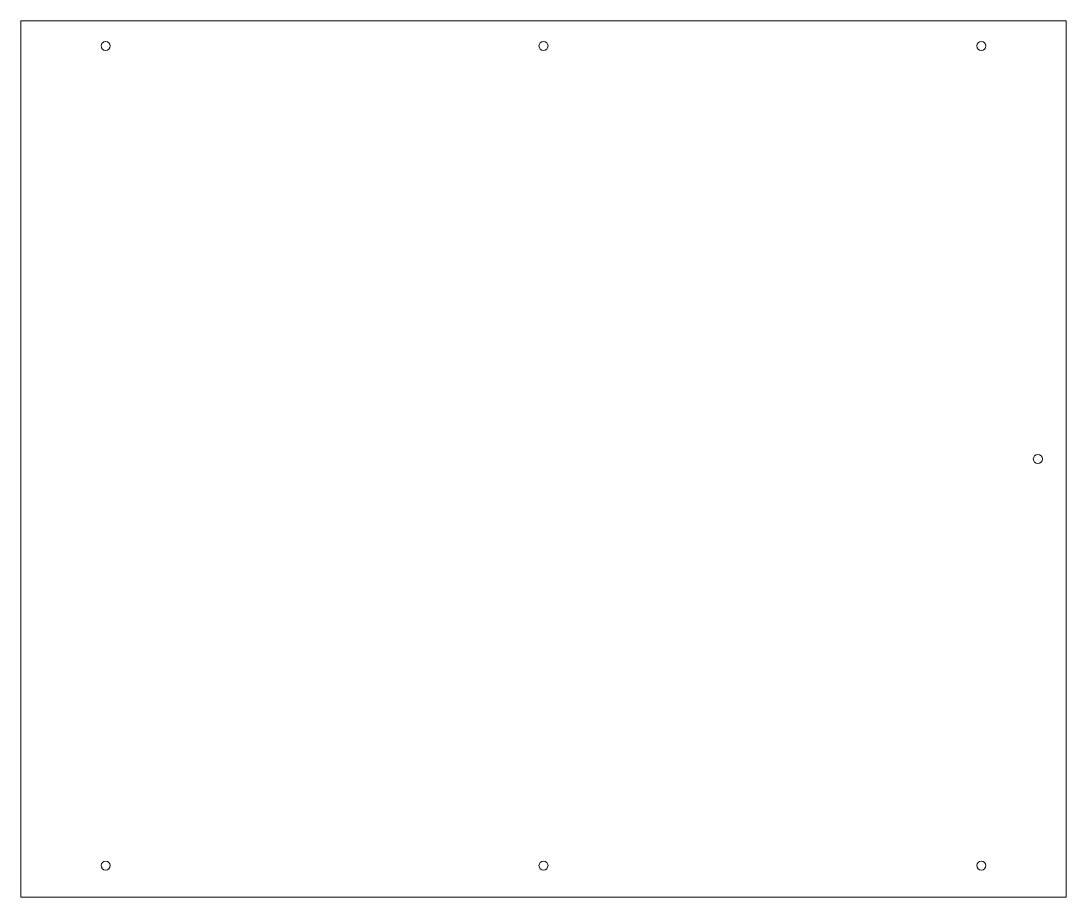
# Model space of a CAD drawing. Header units: inches. Extents: x 5 to 375, y -315 to -5.
import ezdxf

# ---------------------------------------------------------------- set-up
doc = ezdxf.new("R2010")
doc.units = ezdxf.units.IN
doc.header["$MEASUREMENT"] = 0
doc.layers.add('Layer 1', color=7, linetype='Continuous')

# ---------------------------------------------------------------- blocks, each defined once
blk = doc.blocks.new('block 2')
at = {"layer": 'Layer 1', "lineweight": 0}
blk.add_lwpolyline([(4.95, -315.18), (374.95, -315.18), (374.95, -5.18), (4.95, -5.18), (4.95, -315.18)], dxfattribs=at)
for points in [[(36.55, -14.03), (36.55, -14.92), (35.83, -15.63), (34.95, -15.63), (34.07, -15.63), (33.35, -14.92), (33.35, -14.03), (33.35, -13.15), (34.07, -12.43), (34.95, -12.43), (35.83, -12.43), (36.55, -13.15), (36.55, -14.03)], [(191.55, -14.03), (191.55, -14.92), (190.83, -15.63), (189.95, -15.63), (189.07, -15.63), (188.35, -14.92), (188.35, -14.03), (188.35, -13.15), (189.07, -12.43), (189.95, -12.43), (190.83, -12.43), (191.55, -13.15), (191.55, -14.03)], [(346.55, -14.03), (346.55, -14.92), (345.83, -15.63), (344.95, -15.63), (344.07, -15.63), (343.35, -14.92), (343.35, -14.03), (343.35, -13.15), (344.07, -12.43), (344.95, -12.43), (345.83, -12.43), (346.55, -13.15), (346.55, -14.03)], [(366.55, -160.18), (366.55, -161.07), (365.83, -161.78), (364.95, -161.78), (364.07, -161.78), (363.35, -161.07), (363.35, -160.18), (363.35, -159.3), (364.07, -158.58), (364.95, -158.58), (365.83, -158.58), (366.55, -159.3), (366.55, -160.18)], [(36.55, -304.03), (36.55, -304.92), (35.83, -305.63), (34.95, -305.63), (34.07, -305.63), (33.35, -304.92), (33.35, -304.03), (33.35, -303.15), (34.07, -302.43), (34.95, -302.43), (35.83, -302.43), (36.55, -303.15), (36.55, -304.03)], [(191.55, -304.03), (191.55, -304.92), (190.83, -305.63), (189.95, -305.63), (189.07, -305.63), (188.35, -304.92), (188.35, -304.03), (188.35, -303.15), (189.07, -302.43), (189.95, -302.43), (190.83, -302.43), (191.55, -303.15), (191.55, -304.03)], [(346.55, -304.03), (346.55, -304.92), (345.83, -305.63), (344.95, -305.63), (344.07, -305.63), (343.35, -304.92), (343.35, -304.03), (343.35, -303.15), (344.07, -302.43), (344.95, -302.43), (345.83, -302.43), (346.55, -303.15), (346.55, -304.03)]]:
    blk.add_open_spline(points, degree=3, knots=[0, 0, 0, 0, 1, 1, 1, 2, 2, 2, 3, 3, 3, 4, 4, 4, 4], dxfattribs=at)

msp = doc.modelspace()

# ---------------------------------------------------------------- block references
at = {"layer": 'Layer 1'}
msp.add_blockref('block 2', (0, 0), dxfattribs=at)

doc.saveas('drawing.dxf')
